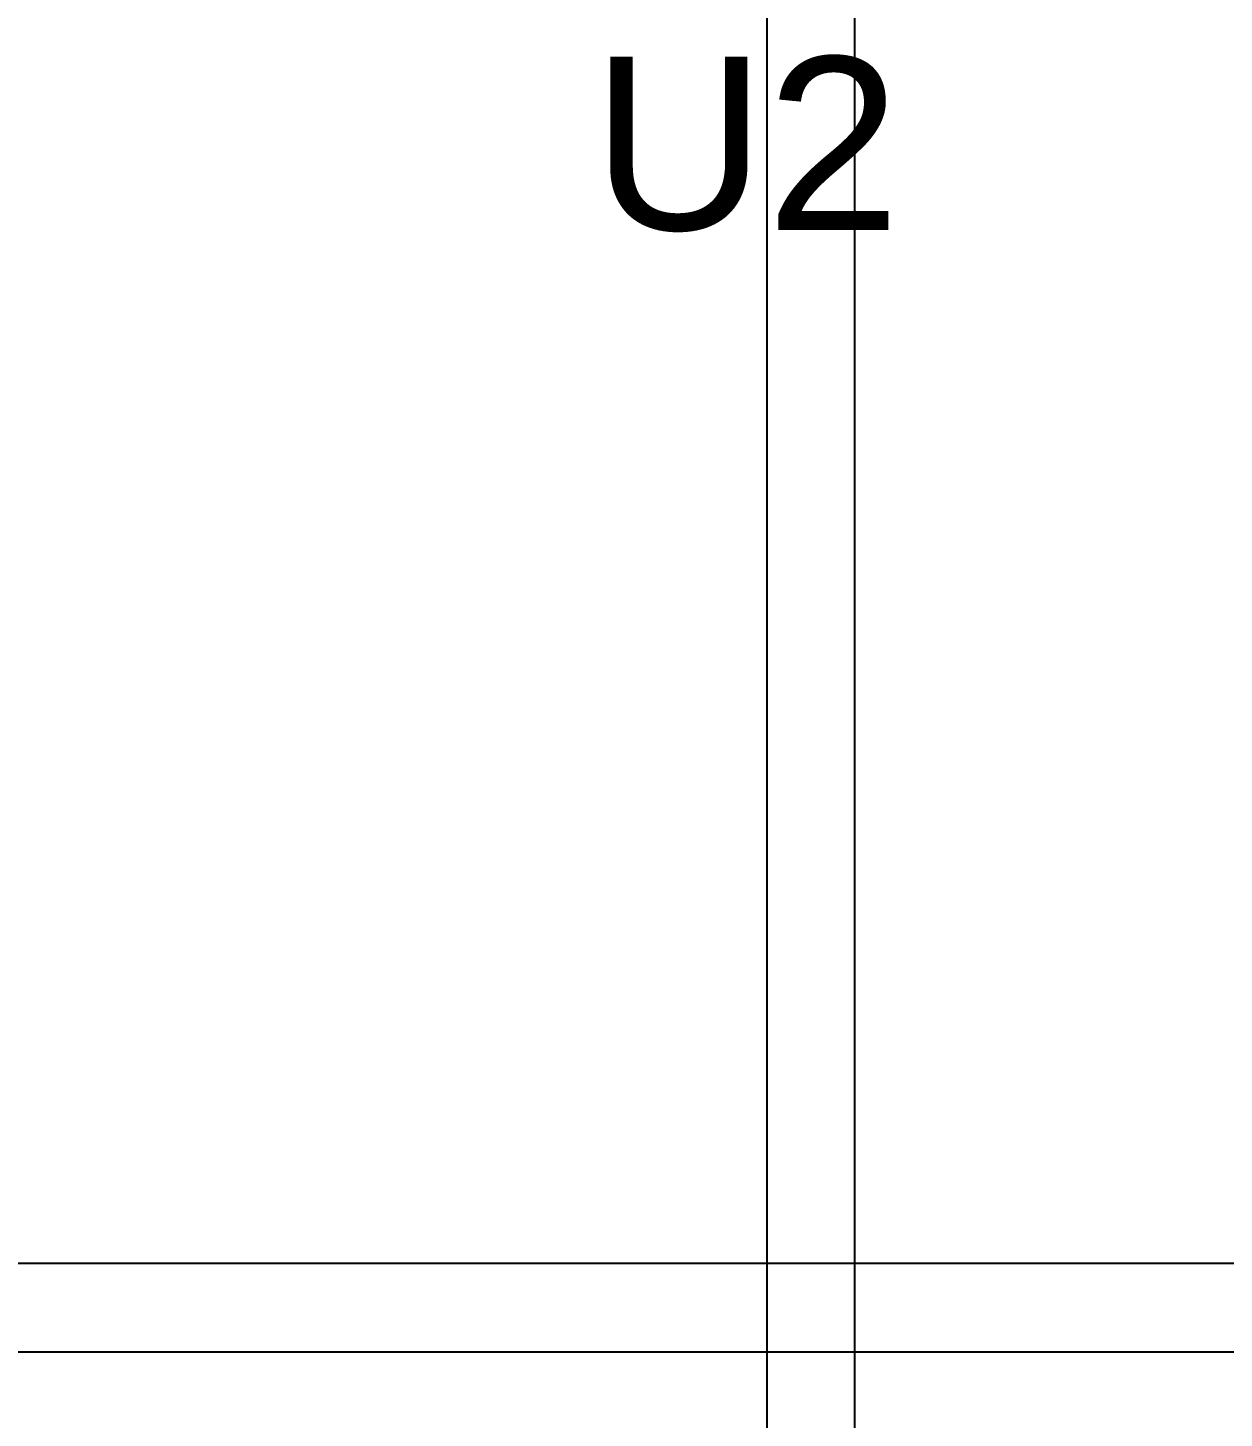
# Model space of a CAD drawing. Header units: inches. Extents: x -5 to 5328, y -4 to 5281.
# Drawn here: x 117.92 to 124.95, y 66.68 to 74.85 of the extents above; entities that cross this region are included whole.
import ezdxf

# ---------------------------------------------------------------- set-up
doc = ezdxf.new("R2010")
doc.units = ezdxf.units.IN
for name, color, linetype in [('Bottom Layer', 5, 'Continuous'), ('Top Layer', 1, 'Continuous'), ('Top Overlay', 2, 'Continuous')]:
    doc.layers.add(name, color=color, linetype=linetype)
doc.styles.add('Arial', font='', dxfattribs={"height": 0.2})
doc.styles.get('Arial').set_extended_font_data('Arial')

msp = doc.modelspace()

# ---------------------------------------------------------------- linework, layer by layer
at = {"layer": 'Bottom Layer'}
for p, q in [((145.2127, 67.59), (110.8122, 67.59)), ((110.2943, 67.072), (145.2127, 67.072))]:
    msp.add_line(p, q, dxfattribs=at)
at = {"layer": 'Top Layer'}
for p, q in [((122.2596, 76.1947), (122.2596, 60.9506)), ((122.7775, 60.9506), (122.7775, 76.1947))]:
    msp.add_line(p, q, dxfattribs=at)

# ---------------------------------------------------------------- texts
at = {"layer": 'Top Overlay', "style": 'Arial'}
msp.add_text('U2', height=1.016, dxfattribs=at).set_placement((121.2312, 73.6608))

doc.saveas('drawing.dxf')
